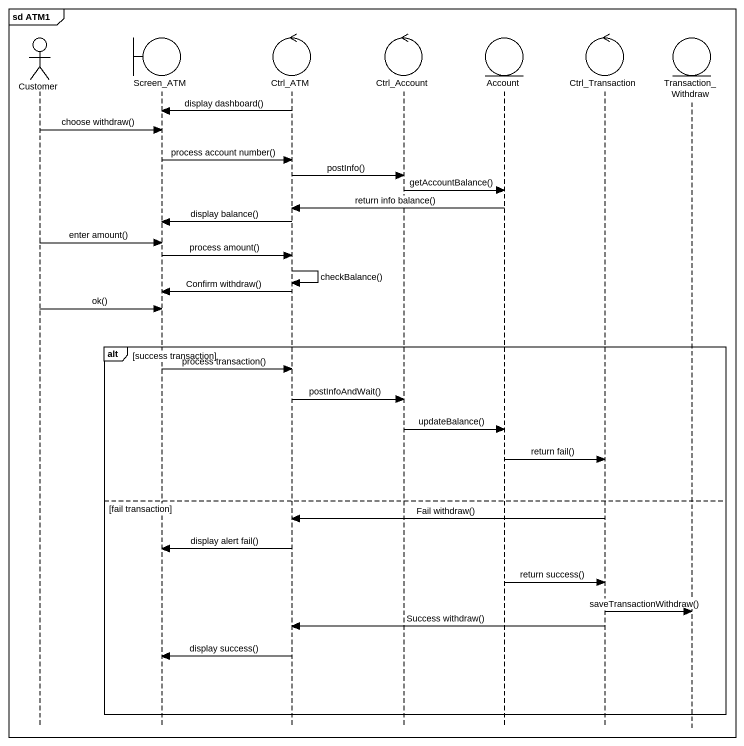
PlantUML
@startuml
mainframe sd ATM1
hide footbox
actor Customer
boundary Screen_ATM
control Ctrl_ATM
control Ctrl_Account
entity Account
control Ctrl_Transaction
entity Transaction_Withdraw

Ctrl_ATM -> Screen_ATM : display dashboard()
Customer -> Screen_ATM : choose withdraw()
Screen_ATM -> Ctrl_ATM : process account number()
Ctrl_ATM -> Ctrl_Account : postInfo()
Ctrl_Account -> Account : getAccountBalance()
Account -> Ctrl_ATM : return info balance()
Ctrl_ATM -> Screen_ATM : display balance()
Customer -> Screen_ATM : enter amount()
Screen_ATM -> Ctrl_ATM : process amount()
Ctrl_ATM -> Ctrl_ATM : checkBalance()
Ctrl_ATM -> Screen_ATM : Confirm withdraw()
Customer -> Screen_ATM : ok()
alt success transaction
  Screen_ATM -> Ctrl_ATM : process transaction()
  Ctrl_ATM -> Ctrl_Account : postInfoAndWait()
  Ctrl_Account -> Account : updateBalance()
  Account -> Ctrl_Transaction : return fail()
else fail transaction
  Ctrl_Transaction -> Ctrl_ATM : Fail withdraw()
  Ctrl_ATM -> Screen_ATM : display alert fail()
  Account -> Ctrl_Transaction : return success()
  Ctrl_Transaction -> Transaction_Withdraw : saveTransactionWithdraw()
  Ctrl_Transaction -> Ctrl_ATM : Success withdraw()
  Ctrl_ATM -> Screen_ATM : display success()
end
@enduml
